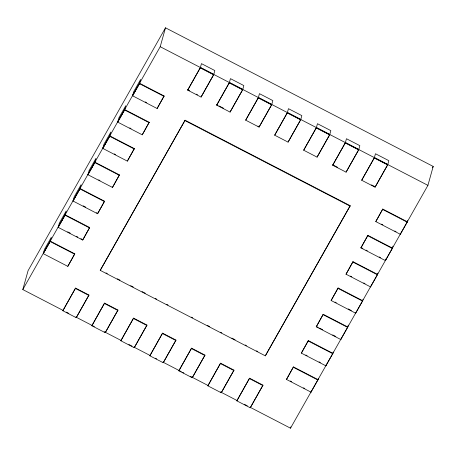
<?xml version="1.0" encoding="UTF-8"?>
<svg xmlns="http://www.w3.org/2000/svg" width="456" height="456" viewBox="0 0 456 456"><rect width="100%" height="100%" fill="white"/><g stroke="black" fill="none" stroke-linecap="round" stroke-linejoin="round"><path stroke-width="0.68" d="M63.207 310.485L22.8 289.56L28.078 270.647L165.5 27.81L433.2 166.44L427.922 185.353L290.5 428.19L250.093 407.265M43.269 253.65L44.454 249.403L51.323 237.262L50.137 241.509L43.269 253.65L67.807 266.355L74.784 253.832L50.245 241.121L43.377 253.262M58.157 227.344L59.343 223.098L66.211 210.957L65.026 215.198L58.157 227.344L82.696 240.05L89.672 227.521L65.134 214.816L58.265 226.957M73.04 201.033L74.225 196.787L81.1 184.646L79.914 188.892L73.04 201.033L97.584 213.744L104.561 201.216L80.022 188.505L73.148 200.646M87.928 174.728L89.114 170.481L95.982 158.34L94.802 162.587L87.928 174.728L112.467 187.433L119.449 174.904L94.905 162.199L88.036 174.34M67.807 266.355L74.784 253.832M102.817 148.417L104.002 144.176L110.871 132.029L109.685 136.276L102.817 148.417L127.355 161.128L134.332 148.599L109.793 135.888L102.925 148.035M62.848 310.741L75.553 288.095L88.937 295.026L88.829 295.408L76.232 317.672L62.848 310.741L75.553 288.095M82.696 240.05L89.672 227.521M117.705 122.111L118.885 117.865L125.759 105.724L124.573 109.97L117.705 122.111L142.243 134.816L149.22 122.288L124.682 109.582L117.808 121.724M97.584 213.744L104.561 201.216M132.588 95.8L133.773 91.559L140.647 79.418L139.462 83.659L132.588 95.8L157.126 108.511L164.109 95.982L139.57 83.277L132.696 95.418M112.467 187.433L119.449 174.904M76.232 317.672L88.937 295.026M127.355 161.128L134.332 148.599M22.8 289.56L160.216 46.717L165.5 27.81M100.234 270.357L185.079 120.219L350.162 205.707L350.06 206.095L265.318 355.845L100.234 270.357L185.079 120.219M142.243 134.816L149.22 122.288M91.85 325.761L104.555 303.109L117.939 310.046L117.83 310.428L105.233 332.692L91.85 325.761L104.555 303.109M157.126 108.511L164.109 95.982M105.233 332.692L117.939 310.046M187.678 90.134L200.378 67.488L213.767 74.419L201.062 97.065L187.678 90.134L200.275 67.87L201.455 63.629L214.844 70.56L213.659 74.801L201.062 97.065M120.851 340.774L133.557 318.128L146.94 325.06L146.832 325.447L134.235 347.706L120.851 340.774L133.557 318.128M134.235 347.706L146.94 325.06M216.68 105.148L229.379 82.502L242.769 89.433L230.063 112.085L216.68 105.148L229.271 82.889L230.457 78.643L243.846 85.574L242.66 89.821L230.063 112.085M149.853 355.794L162.558 333.148L175.942 340.079L175.834 340.467L163.237 362.725L149.853 355.794L162.558 333.148M163.237 362.725L175.942 340.079M245.676 120.167L258.381 97.521L271.77 104.452L259.065 127.099L245.676 120.167L258.273 97.909L259.458 93.662L272.848 100.594L271.662 104.84L259.065 127.099M178.855 370.813L191.554 348.167L204.944 355.099L204.835 355.486L192.238 377.745L178.855 370.813L191.554 348.167M192.238 377.745L204.944 355.099M274.677 135.187L287.383 112.541L300.766 119.472L288.067 142.118L274.677 135.187L287.274 112.928L288.46 108.682L301.849 115.613L300.664 119.86L288.067 142.118M207.856 385.833L220.556 363.187L233.945 370.118L233.837 370.506L221.24 392.764L207.856 385.833L220.556 363.187M221.24 392.764L233.945 370.118M303.679 150.206L316.384 127.56L329.768 134.491L317.068 157.138L303.679 150.206L316.276 127.948L317.462 123.701L330.845 130.633L329.665 134.879L317.068 157.138M236.852 400.852L249.557 378.206L262.947 385.138L262.838 385.519L250.241 407.784L236.852 400.852L249.557 378.206M250.241 407.784L262.947 385.138M265.318 355.845L350.162 205.707M332.68 165.226L345.386 142.58L358.769 149.511L346.07 172.157L332.68 165.226L345.277 142.962L346.463 138.721L359.847 145.652L358.661 149.899L346.07 172.157M318.351 378.332L317.883 380.002L311.009 392.143L286.471 379.438L293.447 366.909L317.992 379.614M286.471 379.438L293.447 366.909M333.233 352.021L332.766 353.696L325.897 365.837L301.359 353.126L308.336 340.598L332.874 353.309M301.359 353.126L308.336 340.598M348.298 325.071L347.654 327.385L340.786 339.526L316.242 326.821L323.224 314.292L347.763 326.998M290.5 428.19L290.882 426.839M316.242 326.821L323.224 314.292M361.682 180.245L374.387 157.599L387.771 164.53L375.066 187.177L361.682 180.245L374.279 157.981L375.465 153.74L388.848 160.672L387.663 164.912L375.066 187.177M363.01 299.404L362.543 301.08L355.669 313.221L331.13 300.51L338.113 287.987L362.651 300.692M331.13 300.51L338.113 287.987M311.009 392.143L311.117 391.761M377.893 273.098L377.431 274.768L370.557 286.915L346.018 274.204L352.995 261.676L377.534 274.387M346.018 274.204L352.995 261.676M325.897 365.837L326.365 364.162M392.964 246.149L392.314 248.463L385.445 260.604L360.907 247.899L367.884 235.37L392.422 248.075M360.907 247.899L367.884 235.37M340.786 339.526L340.894 339.144M407.67 220.482L407.202 222.157L400.334 234.298L375.79 221.587L382.772 209.059L407.311 221.77M375.79 221.587L382.772 209.059M355.669 313.221L355.777 312.833M370.557 286.915L370.665 286.528M385.445 260.604L385.913 258.934M400.334 234.298L400.436 233.911M432.499 167.683L433.2 166.44M160.216 46.717L427.922 185.353M200.275 67.87L213.659 74.801M229.271 82.889L242.66 89.821M258.273 97.909L271.662 104.84M287.274 112.928L300.664 119.86M316.276 127.948L329.665 134.879M345.277 142.962L358.661 149.899M374.279 157.981L387.663 164.912M187.781 89.746L189.61 90.693M196.302 94.158L197.516 94.785M216.782 104.766L218.002 105.393M219.216 106.026L223.48 108.232M257.953 126.084L259.173 126.717M332.789 164.838L337.657 167.358M371.526 184.897L374.57 186.475M382.664 209.446L407.202 222.157M139.462 83.659L164 96.37M184.971 120.606L350.06 206.095M381.564 224.135L382.823 224.785M394.776 230.981L396.036 231.631M145.282 101.933L146.541 102.583M367.775 235.752L392.314 248.463M124.573 109.97L149.112 122.675M361.015 247.511L362.902 248.486M366.048 250.116L367.302 250.771M379.261 256.962L380.521 257.611M129.766 127.914L131.026 128.569M352.887 262.063L377.431 274.768M109.685 136.276L134.224 148.987M350.533 276.102L351.787 276.752M363.745 282.942L365.005 283.592M114.251 153.9L115.51 154.55M338.004 288.369L362.543 301.08M94.802 162.587L119.341 175.292M335.012 302.083L336.272 302.733M348.23 308.923L351.377 310.553M98.735 179.881L99.989 180.53M323.116 314.68L347.654 327.385M79.914 188.892L104.452 201.598M316.35 326.433L318.242 327.414M319.496 328.063L322.643 329.694M332.715 334.909L335.855 336.534M83.214 205.861L85.734 207.166M96.433 212.707L97.687 213.357M308.227 340.985L332.766 353.696M65.026 215.198L89.564 227.909M305.868 355.024L307.127 355.674M319.086 361.864L320.34 362.52M67.699 231.842L70.218 233.147M76.511 236.407L77.771 237.057M80.917 238.687L82.171 239.337M293.339 367.297L317.883 380.002M50.137 241.509L74.676 254.214M106.031 272.922L107.297 273.571M117.42 278.815L119.951 280.126M130.701 285.695L133.232 287.006M142.084 291.589L145.247 293.225M155.371 298.469L156.636 299.125M166.754 304.363L168.019 305.018M191.423 317.137L192.688 317.792M207.235 325.327L209.766 326.638M220.516 332.207L221.781 332.863M231.899 338.101L235.062 339.737M245.185 344.981L246.451 345.637M256.568 350.875L257.834 351.53M290.352 381.005L291.612 381.655M303.565 387.851L304.825 388.501M75.445 288.477L88.829 295.408M104.447 303.497L117.83 310.428M133.448 318.516L146.832 325.447M162.45 333.535L175.834 340.467M191.452 348.555L204.835 355.486M220.447 363.575L233.837 370.506M249.449 378.588L262.838 385.519M66.365 312.121L68.89 313.426M75.833 317.023L94.392 326.633M104.247 331.734L121.296 340.564M128.871 344.491L132.029 346.121M133.921 347.107L150.337 355.606M155.388 358.222L156.653 358.878M162.963 362.144L181.277 371.629M182.611 372.318L183.825 372.951M190.522 376.417L208.426 385.685M220.419 391.898L237.468 400.727M244.262 404.244L247.306 405.823"/></g></svg>
